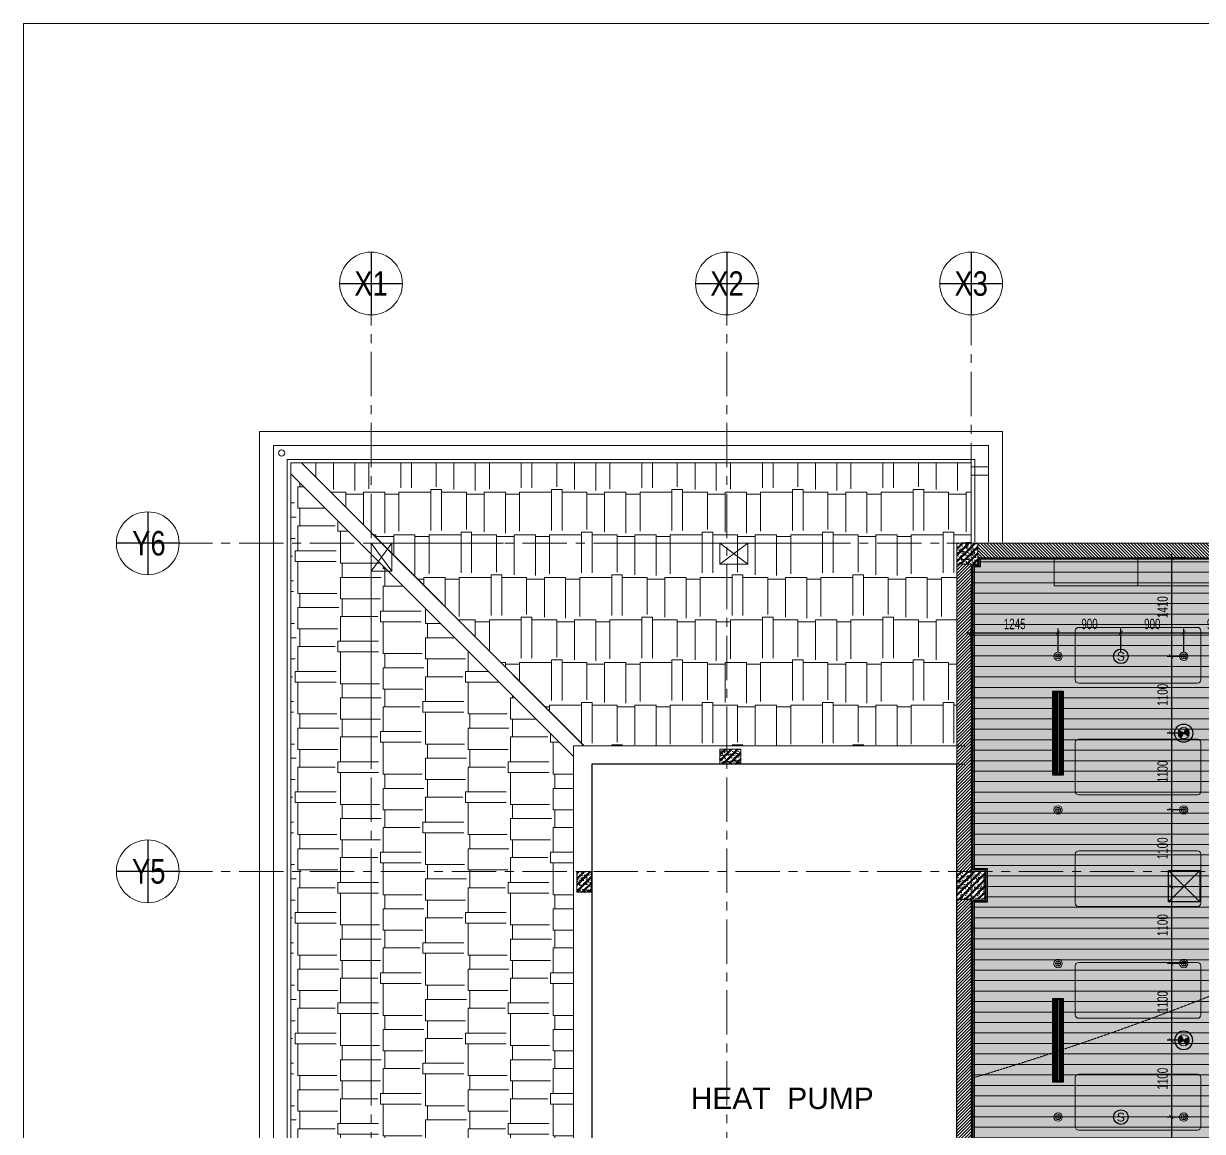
# Model space of a CAD drawing. Header units: millimetres. Extents: x -343543 to 400519, y -115663 to 104219.
# Drawn here: x -267833 to -250941, y -39025 to -23156 of the extents above; entities that cross this region are included whole.
import ezdxf
from ezdxf.enums import TextEntityAlignment as Align
from ezdxf.xclip import XClip

# ---------------------------------------------------------------- set-up
doc = ezdxf.new("R2010")
doc.units = ezdxf.units.MM
doc.header["$XCLIPFRAME"] = 0
for name, pattern in [('HIDDEN2', [0.1875, 0.125, -0.0625]), ('XREF MAT BANG TUONG XAY$0$01.Xref _MB T2-Mai$0$HIDDEN', [9.525, 6.35, -3.175]), ('XREF MAT BANG TUONG XAY$0$CENTER', [50.8, 31.75, -6.35, 6.35, -6.35])]:
    doc.linetypes.add(name, pattern=pattern)
doc.layers.get('0').update_dxf_attribs({"color": 231, "lineweight": 0})
doc.layers.get('DefPoints').update_dxf_attribs({"color": 191})
for name, color, linetype, lineweight in [('1-INNO-E-Emergency', 1, 'EME', 5), ('A-CLNG', 157, 'Continuous', 25), ('A-OPEN', 20, 'Continuous', 9), ('A-PATT', 252, 'Continuous', 9), ('A-SYMBOLS', 10, 'Continuous', 13), ('E-EX', 3, 'Continuous', 25), ('fix lighting', 2, 'Continuous', 5), ('ID-lighting loose', 2, 'Continuous', 5), ('SME-E-LTG-DIM', 55, 'Continuous', 18), ('SME-MEP-XREF-ARCH', 8, 'Continuous', 5), ('XREF MAT BANG TUONG XAY$0$00.xref_IKIGAI_Truc$0$A-SYMBOLS', 8, 'Continuous', 13), ('XREF MAT BANG TUONG XAY$0$01.Xref _MB T2-Mai$0$$0$A-FNSH', 8, 'Continuous', 9), ('XREF MAT BANG TUONG XAY$0$01.Xref _MB T2-Mai$0$$0$A-PATT', 8, 'Continuous', 9), ('XREF MAT BANG TUONG XAY$0$01.Xref _MB T2-Mai$0$A-HIDD', 8, 'XREF MAT BANG TUONG XAY$0$01.Xref _MB T2-Mai$0$HIDDEN', 9), ('XREF MAT BANG TUONG XAY$0$01.Xref _MB T2-Mai$0$A-SYMBOLS', 8, 'Continuous', 13), ('XREF MAT BANG TUONG XAY$0$01.Xref _MB T2-Mai$0$A-TEXT', 8, 'Continuous', 25), ('XREF MAT BANG TUONG XAY$0$A-FINE', 8, 'Continuous', 25), ('XREF MAT BANG TUONG XAY$0$A-GRID', 8, 'XREF MAT BANG TUONG XAY$0$CENTER', 15), ('XREF MAT BANG TUONG XAY$0$A-SYMBOLS', 8, 'Continuous', 13), ('XREF MAT BANG TUONG XAY$0$A-WALL-INT', 8, 'Continuous', 9), ('XREF MAT BANG TUONG XAY$0$xref_IKIGAI_Cot$0$A-FNSH', 8, 'Continuous', 9), ('XREF MAT BANG TUONG XAY$0$xref_IKIGAI_Cot$0$A-PATT', 8, 'Continuous', 5)]:
    doc.layers.add(name, color=color, linetype=linetype, lineweight=lineweight)
doc.layers.add('A-BaoChay', color=4, linetype='Continuous', lineweight=25, true_color=0x00ffff)
for name, color, linetype in [('A-TEXT', 255, 'Continuous'), ('AC - SAG', 160, 'Continuous'), ('XREF MAT BANG TUONG XAY$0$A-FNSH', 8, 'Continuous'), ('XREF MAT BANG TUONG XAY$0$A-FURN', 8, 'Continuous'), ('XREF MAT BANG TUONG XAY$0$A-PATT', 8, 'Continuous')]:
    doc.layers.add(name, color=color, linetype=linetype)
doc.styles.add('LHP', font='arial.ttf')
doc.styles.add('ROMANSssss', font='vntimeh.shx', dxfattribs={"width": 0.7})
doc.styles.add('SM-DIMTEXT', font='SME.shx', dxfattribs={"width": 0.7})
doc.styles.add('XREF MAT BANG TUONG XAY$0$00.xref_IKIGAI_Truc$0$VTK_Arial_3.5 mm', font='arial.ttf', dxfattribs={"width": 0.8, "height": 3.5})
doc.styles.add('XREF MAT BANG TUONG XAY$0$01.Xref _MB T2-Mai$0$$0$spa-base plan$0$P-AV-P00-10$1$Standard', font='arial.ttf')
doc.linetypes.add('EME', pattern='A,2463.214661,-165.6529,["E",ROMANSssss,S=300,R=360,X=0,Y=-153.361507],-321.423057,2528.257516', length=5478.548134)
doc.dimstyles.new('SDIM-100', dxfattribs={"dimscale": 100, "dimtxt": 2, "dimasz": 0.6, "dimexe": 0.6, "dimexo": 0.2, "dimgap": 0.5, "dimtad": 1, "dimdec": 0, "dimzin": 12, "dimtxsty": 'SM-DIMTEXT', "dimblk": 'ARCHTICK', "dimblk1": 'ARCHTICK', "dimblk2": 'ARCHTICK', "dimcen": 0.12, "dimdle": 0.6, "dimclrd": 7, "dimclre": 8, "dimadec": 0, "dimazin": 3, "dimtfac": 2, "dimtix": 1, "dimtmove": 1, "dimatfit": 3, "dimfxl": 1, "dimtzin": 0, "dimarcsym": 1})

# ---------------------------------------------------------------- blocks, each defined once
blk = doc.blocks.new('*U131')
at = {"color": 8}
blk.add_circle((0, 0), 4.5, dxfattribs=at)
at = {"layer": 'DefPoints', "color": 8}
for p, q in [((0, 4.5), (0, -4.5)), ((-4.5, 0), (4.5, 0))]:
    blk.add_line(p, q, dxfattribs=at)
at = {"color": 8, "style": 'XREF MAT BANG TUONG XAY$0$00.xref_IKIGAI_Truc$0$VTK_Arial_3.5 mm', "width": 0.8}
blk.add_attdef('X12', text='', height=3.5, dxfattribs=at).set_placement((0, 0), align=Align.MIDDLE_CENTER)
blk = doc.blocks.new('XREF MAT BANG TUONG XAY$0$xref_IKIGAI_Cot')
at = {"layer": 'XREF MAT BANG TUONG XAY$0$xref_IKIGAI_Cot$0$A-PATT'}
h = blk.add_hatch(dxfattribs=at)
h.set_pattern_fill('BT-01', color=8, scale=15, pattern_type=2)
h.set_pattern_definition([(50, (80, 80), (107.58903, -9.41282), [11.25, -123.75]), (355, (80, 80), (-20.8127, 112.82882), [9, -99]), (100.4514, (88.97, 79.22), (86.7764, 103.41593), [9.56103, -105.1713]), (46.1842, (80, 110), (160.08616, -24.82785), [16.875, -185.625]), (96.6356, (93.34, 107.93), (140.1994, 146.1177), [14.34154, -157.75695]), (351.1842, (80, 110), (140.1993, 146.1178), [13.5, -148.5]), (21, (95, 102.5), (89.53606, -60.39283), [11.25, -123.75]), (326, (95, 102.5), (36.4973, 108.7725), [9, -99]), (71.4514, (102.46, 97.47), (126.0334, 48.37957), [9.56103, -105.1713]), (37.5, (80, 80), (1.82398, 49.93408), [0, -97.8, 0, -100.5, 0, -99.375]), (7.5, (80, 80), (39.46043, 59.16176), [0, -57.3, 0, -95.55, 0, -37.875]), (327.5, (46.55, 80), (80.073365, -3.38323), [0, -37.5, 0, -117, 0, -155.25]), (317.5, (31.55, 80), (87.47793, 15.01575), [0, -48.75, 0, -77.7, 0, -110.25]), (45, (80, 80), (-45.07806, 45.07806), []), (45, (80, 98.375), (-45.07806, 45.07806), [])])
h.paths.add_polyline_path([(8395, -30600), (8695, -30600), (8695, -30900), (8395, -30900)])
h = blk.add_hatch(dxfattribs=at)
h.set_pattern_fill('BT-01', color=8, scale=15, pattern_type=2)
h.set_pattern_definition([(50, (80, -10), (107.58903, -9.41282), [11.25, -123.75]), (355, (80, -10), (-20.8127, 112.82882), [9, -99]), (100.4514, (88.97, -10.78), (86.7764, 103.41593), [9.56103, -105.1713]), (46.1842, (80, 20), (160.08616, -24.82785), [16.875, -185.625]), (96.6356, (93.34, 17.93), (140.1994, 146.1177), [14.34154, -157.75695]), (351.1842, (80, 20), (140.1993, 146.1178), [13.5, -148.5]), (21, (95, 12.5), (89.53606, -60.39283), [11.25, -123.75]), (326, (95, 12.5), (36.4973, 108.7725), [9, -99]), (71.4514, (102.46, 7.47), (126.0334, 48.37957), [9.56103, -105.1713]), (37.5, (80, -10), (1.82398, 49.93408), [0, -97.8, 0, -100.5, 0, -99.375]), (7.5, (80, -10), (39.46043, 59.16176), [0, -57.3, 0, -95.55, 0, -37.875]), (327.5, (46.55, -10), (80.073365, -3.38323), [0, -37.5, 0, -117, 0, -155.25]), (317.5, (31.55, -10), (87.47793, 15.01575), [0, -48.75, 0, -77.7, 0, -110.25]), (45, (80, -10), (-45.07806, 45.07806), []), (45, (80, 8.375), (-45.07806, 45.07806), [])])
h.paths.add_polyline_path([(4998.4, -33550), (5298.4, -33550), (5298.4, -33760), (4998.4, -33760)])
h = blk.add_hatch(dxfattribs=at)
h.set_pattern_fill('BT-01', color=8, scale=15, pattern_type=2)
h.set_pattern_definition([(50, (-10, 80), (107.58903, -9.41282), [11.25, -123.75]), (355, (-10, 80), (-20.8127, 112.82882), [9, -99]), (100.4514, (-1.03, 79.22), (86.7764, 103.41593), [9.56103, -105.17132]), (46.1842, (-10, 110), (160.08616, -24.82785), [16.875, -185.625]), (96.6356, (3.34, 107.93), (140.1994, 146.1177), [14.34154, -157.75695]), (351.1842, (-10, 110), (140.1993, 146.1178), [13.5, -148.5]), (21, (5, 102.5), (89.53606, -60.39283), [11.25, -123.75]), (326, (5, 102.5), (36.4973, 108.7725), [9, -99]), (71.4514, (12.46, 97.47), (126.0334, 48.37957), [9.56103, -105.17132]), (37.5, (-10, 80), (1.82398, 49.93408), [0, -97.8, 0, -100.5, 0, -99.375]), (7.5, (-10, 80), (39.46043, 59.16176), [0, -57.3, 0, -95.55, 0, -37.875]), (327.5, (-43.45, 80), (80.073365, -3.38323), [0, -37.5, 0, -117, 0, -155.25]), (317.5, (-58.45, 80), (87.47793, 15.01575), [0, -48.75, 0, -77.7, 0, -110.25]), (45, (-10, 80), (-45.07806, 45.07806), []), (45, (-10, 98.375), (-45.07806, 45.07806), [])])
h.paths.add_polyline_path([(2950, -35300), (3160, -35300), (3160, -35600), (2950, -35600)])
h = blk.add_hatch(dxfattribs=at)
h.set_pattern_fill('BT-01', color=8, scale=15, pattern_type=2)
h.set_pattern_definition([(50, (180, 180), (107.58903, -9.41282), [11.25, -123.75]), (355, (180, 180), (-20.8127, 112.82882), [9, -99]), (100.4514, (188.97, 179.22), (86.7764, 103.41593), [9.56103, -105.17132]), (46.1842, (180, 210), (160.08616, -24.82785), [16.875, -185.625]), (96.6356, (193.34, 207.93), (140.1994, 146.1177), [14.34154, -157.75695]), (351.1842, (180, 210), (140.1993, 146.1178), [13.5, -148.5]), (21, (195, 202.5), (89.53606, -60.39283), [11.25, -123.75]), (326, (195, 202.5), (36.4973, 108.7725), [9, -99]), (71.4514, (202.46, 197.47), (126.0334, 48.37957), [9.56103, -105.17132]), (37.5, (180, 180), (1.82398, 49.93408), [0, -97.8, 0, -100.5, 0, -99.375]), (7.5, (180, 180), (39.46043, 59.16176), [0, -57.3, 0, -95.55, 0, -37.875]), (327.5, (146.55, 180), (80.073365, -3.38323), [0, -37.5, 0, -117, 0, -155.25]), (317.5, (131.55, 180), (87.47793, 15.01575), [0, -48.75, 0, -77.7, 0, -110.25]), (45, (180, 180), (-45.07806, 45.07806), []), (45, (180, 198.375), (-45.07806, 45.07806), [])])
h.paths.add_polyline_path([(8395, -35300), (8795, -35300), (8795, -35700), (8395, -35700)])
at = {"layer": 'XREF MAT BANG TUONG XAY$0$A-GRID', "color": 8, "ltscale": 20}
for points in [[(0, -53895), (0, -27075.6)], [(5100, -53895), (5100, -27075.6)], [(8600, -54179.1), (8600, -27075.6)], [(-2907.5, -30600), (42750, -30600)], [(-2907.5, -35300), (42750, -35300)]]:
    blk.add_lwpolyline(points, dxfattribs=at)
at = {"layer": 'XREF MAT BANG TUONG XAY$0$xref_IKIGAI_Cot$0$A-FNSH', "color": 8}
for p, q in [((0, -30600), (300, -31000)), ((300, -30600), (0, -31000)), ((4998.4, -30600), (5398.4, -30900)), ((5398.4, -30600), (4998.4, -30900))]:
    blk.add_line(p, q, dxfattribs=at)
for points in [[(0, -30600), (300, -30600), (300, -31000), (0, -31000)], [(4998.4, -30600), (5398.4, -30600), (5398.4, -30900), (4998.4, -30900)], [(8395, -30600), (8695, -30600), (8695, -30900), (8395, -30900)], [(4998.4, -33550), (5298.4, -33550), (5298.4, -33760), (4998.4, -33760)], [(2950, -35300), (3160, -35300), (3160, -35600), (2950, -35600)], [(8395, -35300), (8795, -35300), (8795, -35700), (8395, -35700)]]:
    blk.add_lwpolyline(points, close=True, dxfattribs=at)
at = {"layer": 'XREF MAT BANG TUONG XAY$0$00.xref_IKIGAI_Truc$0$A-SYMBOLS', "color": 8}
ref = blk.add_blockref('*U131', (0, -26880), dxfattribs=dict(at, xscale=100, yscale=100, zscale=100))
ref.add_attrib('X12', 'X1', dxfattribs={"layer": '0', "height": 350, "style": 'XREF MAT BANG TUONG XAY$0$00.xref_IKIGAI_Truc$0$VTK_Arial_3.5 mm', "width": 0.8}).set_placement((0, -26880), align=Align.MIDDLE_CENTER)
ref = blk.add_blockref('*U131', (5100, -26880), dxfattribs=dict(at, xscale=100, yscale=100, zscale=100))
ref.add_attrib('X12', 'X2', dxfattribs={"layer": '0', "height": 350, "style": 'XREF MAT BANG TUONG XAY$0$00.xref_IKIGAI_Truc$0$VTK_Arial_3.5 mm', "width": 0.8}).set_placement((5100, -26880), align=Align.MIDDLE_CENTER)
ref = blk.add_blockref('*U131', (8600, -26880), dxfattribs=dict(at, xscale=100, yscale=100, zscale=100))
ref.add_attrib('X12', 'X3', dxfattribs={"layer": '0', "height": 350, "style": 'XREF MAT BANG TUONG XAY$0$00.xref_IKIGAI_Truc$0$VTK_Arial_3.5 mm', "width": 0.8}).set_placement((8600, -26880), align=Align.MIDDLE_CENTER)
ref = blk.add_blockref('*U131', (-3200, -30600), dxfattribs=dict(at, xscale=-100, yscale=100, zscale=100))
ref.add_attrib('X12', 'Y6', dxfattribs={"layer": '0', "height": 350, "style": 'XREF MAT BANG TUONG XAY$0$00.xref_IKIGAI_Truc$0$VTK_Arial_3.5 mm', "width": 0.8}).set_placement((-3183.2, -30600), align=Align.MIDDLE_CENTER)
ref = blk.add_blockref('*U131', (-3200, -35300), dxfattribs=dict(at, xscale=-100, yscale=100, zscale=100))
ref.add_attrib('X12', 'Y5', dxfattribs={"layer": '0', "height": 350, "style": 'XREF MAT BANG TUONG XAY$0$00.xref_IKIGAI_Truc$0$VTK_Arial_3.5 mm', "width": 0.8}).set_placement((-3185.5, -35300), align=Align.MIDDLE_CENTER)
blk = doc.blocks.new('*U252')
at = {"layer": 'XREF MAT BANG TUONG XAY$0$A-PATT'}
h = blk.add_hatch(dxfattribs=at)
h.set_pattern_fill('ANSI31', color=8, scale=10)
h.set_pattern_definition([(45, (39546.79, -11293.564), (-22.45064, 22.45064), [])])
h.paths.add_polyline_path([(-39, 48), (4061, 48), (4061, -162), (-39, -162)])
at = {"layer": 'XREF MAT BANG TUONG XAY$0$A-WALL-INT', "color": 8}
blk.add_lwpolyline([(-39, 48), (4061, 48), (4061, -162), (-39, -162)], close=True, dxfattribs=at)
blk = doc.blocks.new('*U253')
at = {"layer": 'XREF MAT BANG TUONG XAY$0$A-PATT'}
h = blk.add_hatch(dxfattribs=at)
h.set_pattern_fill('ANSI31', color=8, scale=10)
h.set_pattern_definition([(45, (39846.79, -11293.564), (-22.45064, 22.45064), [])])
h.paths.add_polyline_path([(-39, 48), (4361, 48), (4361, -162), (-39, -162)])
at = {"layer": 'XREF MAT BANG TUONG XAY$0$A-WALL-INT', "color": 8}
blk.add_lwpolyline([(-39, 48), (4361, 48), (4361, -162), (-39, -162)], close=True, dxfattribs=at)
blk = doc.blocks.new('*U262')
at = {"layer": 'XREF MAT BANG TUONG XAY$0$A-PATT'}
h = blk.add_hatch(dxfattribs=at)
h.set_pattern_fill('ANSI31', color=8, scale=10)
h.set_pattern_definition([(45, (41236.79, -11293.564), (-22.45064, 22.45064), [])])
h.paths.add_polyline_path([(-39, 48), (5751, 48), (5751, -162), (-39, -162)])
at = {"layer": 'XREF MAT BANG TUONG XAY$0$A-WALL-INT', "color": 8}
blk.add_lwpolyline([(-39, 48), (5751, 48), (5751, -162), (-39, -162)], close=True, dxfattribs=at)
blk = doc.blocks.new('XREF MAT BANG TUONG XAY$0$NNNN')
at = {"layer": 'XREF MAT BANG TUONG XAY$0$A-FURN', "color": 8, "xscale": -1}
for name, p, rotation in [('*U262', (339, 16595), 180), ('*U253', (163, 12096), 270), ('*U252', (163, 7596), 270)]:
    blk.add_blockref(name, p, dxfattribs=dict(at, rotation=rotation))
blk = doc.blocks.new('XREF MAT BANG NOI THAT')
at = {"color": 8}
for points in [[(8730, -30825), (8730, -30935), (8640, -30935), (8640, -35265), (8830, -35265), (8830, -35735), (8640, -35735), (8640, -39765), (8830, -39765), (8830, -40190)], [(8735, -30825), (8735, -30940), (8645, -30940), (8645, -35260), (8835, -35260), (8835, -35740), (8645, -35740), (8645, -39760), (8835, -39760), (8835, -40190)]]:
    blk.add_lwpolyline(points, dxfattribs=at)
for points in [[(8730, -30825), (8710, -30825), (8710, -30915), (8730, -30915)], [(10989, -30810), (9789, -30810), (9789, -31210), (10989, -31210)], [(10989, -30810), (12189, -30810), (12189, -31210), (10989, -31210)], [(8620, -30915), (8640, -30915), (8640, -35265), (8620, -35265)], [(8730, -30935), (8730, -30915), (8640, -30915), (8640, -30935)], [(8810, -35265), (8810, -35285), (8620, -35285), (8620, -35265)], [(8830, -35265), (8810, -35265), (8810, -35735), (8830, -35735)], [(8620, -39785), (8640, -39785), (8640, -35715), (8620, -35715)], [(8810, -35735), (8810, -35715), (8640, -35715), (8640, -35735)]]:
    blk.add_lwpolyline(points, close=True, dxfattribs=at)
for points in [[(11891, -31855), (11891, -32555, -0.414214), (11841, -32605), (10141, -32605, -0.414214), (10091, -32555), (10091, -31855, -0.414214), (10141, -31805), (11841, -31805, -0.414214)], [(11891, -33455), (11891, -34155, -0.414214), (11841, -34205), (10141, -34205, -0.414214), (10091, -34155), (10091, -33455, -0.414214), (10141, -33405), (11841, -33405, -0.414214)], [(11891, -35055), (11891, -35755, -0.414214), (11841, -35805), (10141, -35805, -0.414214), (10091, -35755), (10091, -35055, -0.414214), (10141, -35005), (11841, -35005, -0.414214)], [(11891, -37355), (11891, -36655, 0.414214), (11841, -36605), (10141, -36605, 0.414214), (10091, -36655), (10091, -37355, 0.414214), (10141, -37405), (11841, -37405, 0.414214)], [(11891, -38955), (11891, -38255, 0.414214), (11841, -38205), (10141, -38205, 0.414214), (10091, -38255), (10091, -38955, 0.414214), (10141, -39005), (11841, -39005, 0.414214)]]:
    blk.add_lwpolyline(points, format="xyb", close=True, dxfattribs=at)
blk = doc.blocks.new('01.Xref _MB T1')
at = {"layer": 'XREF MAT BANG TUONG XAY$0$01.Xref _MB T2-Mai$0$$0$A-PATT'}
h = blk.add_hatch(dxfattribs=at)
h.set_pattern_fill('AR-RSHKE', color=8, scale=2, angle=180)
h.set_pattern_definition([(180, (-73097.26, 1e-05), (-1295.4, -609.6), [304.8, -254, 355.6, -152.4, 457.2, -203.2]), (180, (-73402.06, -25.4), (-1295.4, -609.6), [254, -965.2, 203.2, -304.8]), (180, (-74011.66, 38.1), (-1295.4, -609.6), [152.4, -1574.8]), (270, (-73097.26, 1e-05), (431.8, -609.6), [584.2, -1854.2]), (270, (-73402.06, 1e-05), (431.8, -609.6), [571.5, -1866.9]), (270, (-73656.06, 1e-05), (431.8, -609.6), [533.4, -1905]), (270, (-74011.66, 38.1), (431.8, -609.6), [584.2, -1854.2]), (270, (-74164.06, 38.1), (431.8, -609.6), [584.2, -1854.2]), (270, (-74621.26, 1e-05), (431.8, -609.6), [558.8, -1879.6])])
h.paths.add_polyline_path([(8599.98937, -29449.99497), (-994.44721, -29450.00066), (3050.00052, -33500), (8395.00077, -33500), (8395.00009, -30599.99901), (8599.99018, -30582.99993)])
h = blk.add_hatch(dxfattribs=at)
h.set_pattern_fill('AR-RSHKE', color=8, scale=2, angle=270)
h.set_pattern_definition([(270, (-73097.26, 1e-05), (609.6, -1295.4), [304.8, -254, 355.6, -152.4, 457.2, -203.2]), (270, (-73071.86, -304.8), (609.6, -1295.4), [254, -965.2, 203.2, -304.8]), (270, (-73135.36, -914.4), (609.6, -1295.4), [152.4, -1574.8]), (0, (-73097.26, 1e-05), (609.6, 431.8), [584.2, -1854.2]), (0, (-73097.26, -304.8), (609.6, 431.8), [571.5, -1866.9]), (0, (-73097.26, -558.8), (609.6, 431.8), [533.4, -1905]), (0, (-73135.36, -914.4), (609.6, 431.8), [584.2, -1854.2]), (0, (-73135.36, -1066.8), (609.6, 431.8), [584.2, -1854.2]), (0, (-73097.26, -1524), (609.6, 431.8), [558.8, -1879.6])])
h.paths.add_polyline_path([(2899.98902, -33655.55967), (-1150.01064, -29605.56421), (-1150.01064, -47994.42952), (2899.98902, -43944.43406)])
at = {"color": 8}
blk.add_lwpolyline([(-4979.15314, -63156.18578), (44420.84686, -63156.18578), (44420.84686, -23156.18578), (-4979.15314, -23156.18578)], close=True, dxfattribs=at)
at = {"layer": 'XREF MAT BANG TUONG XAY$0$01.Xref _MB T2-Mai$0$$0$A-FNSH', "color": 8}
for p, q in [((3055.55254, -33499.9962), (-994.44721, -29450.00066)), ((2899.98902, -33655.55967), (-1150.01064, -29605.56421))]:
    blk.add_line(p, q, dxfattribs=at)
for points in [[(9049.99018, -30582.99962), (9049.98906, -28999.99471), (-1600.01064, -29000.00101), (-1600.01063, -48599.99995), (8295.01033, -48599.99992)], [(8849.99018, -30582.99976), (8849.9892, -29199.99483), (-1400.01064, -29200.00089), (-1400.01063, -48399.99995), (8395.00839, -48399.99992)], [(8649.99018, -30582.9999), (8649.98934, -29399.99495), (-1200.01064, -29400.00077), (-1200.01063, -48199.99995), (8395.00794, -48199.99992)], [(8599.99018, -30582.99993), (8599.98937, -29449.99497), (-1150.01064, -29450.00074), (-1150.01063, -48149.99995), (8295.01075, -48149.99308)], [(8395.01585, -44099.99766), (2899.99687, -44099.99753), (2899.98902, -33499.9962), (8509.98829, -33499.9962)], [(8395.01585, -43834.99766), (3164.99687, -43834.99753), (3164.98902, -33764.9962), (8509.98829, -33764.9962)]]:
    blk.add_lwpolyline(points, dxfattribs=at)
for points in [[(8599.98937, -29449.99497), (-994.44721, -29450.00066), (3050.00052, -33500), (8395.00077, -33500), (8395.00009, -30599.99901), (8599.99018, -30582.99993)], [(2899.98902, -33655.55967), (-1150.01064, -29605.56421), (-1150.01064, -47994.42952), (2899.98902, -43944.43406)]]:
    blk.add_lwpolyline(points, close=True, dxfattribs=at)
at = {"layer": 'XREF MAT BANG TUONG XAY$0$01.Xref _MB T2-Mai$0$A-HIDD', "color": 8, "ltscale": 500}
blk.add_lwpolyline([(0.00011, -47000.00005), (39999.99073, -47000.00005), (39999.99073, -30600.00246), (0.00011, -30600.00246)], close=True, dxfattribs=at)
at = {"layer": 'XREF MAT BANG TUONG XAY$0$01.Xref _MB T2-Mai$0$A-SYMBOLS', "color": 8}
blk.add_circle((-1280.01064, -29307.25031), 45, dxfattribs=at)
at = {"layer": 'XREF MAT BANG TUONG XAY$0$A-FINE', "color": 8}
blk.add_lwpolyline([(3164.99687, -43834.99753), (8395.00077, -43834.99753), (8395.00077, -33764.9962), (3164.99687, -33764.9962)], close=True, dxfattribs=at)
at = {"layer": 'XREF MAT BANG TUONG XAY$0$A-FNSH', "color": 8}
blk.add_lwpolyline([(8395.00914, -41745.00014), (8620.00915, -41745.00039), (8620.00915, -40315.00001), (8809.99074, -40315.00001), (8809.99074, -39785.00001), (8620.00076, -39785.00004), (8620.00004, -35715.00001), (8809.99073, -35715.00001), (8809.99073, -35285.00001), (8620.0008, -35285.00001), (8620.01163, -30914.99949), (8709.98849, -30914.99918), (8709.99799, -30824.99967), (14498.31369, -30824.99964), (14498.30396, -30504.99947)], dxfattribs=at)
at = {"layer": 'XREF MAT BANG TUONG XAY$0$A-SYMBOLS', "color": 8}
blk.add_lwpolyline([(8599.99073, -29503.16753), (8849.9895, -29503.16753), (8849.9895, -29625.82496), (8599.99073, -29625.82496)], close=True, dxfattribs=at)
at = {"color": 8}
ref = blk.add_blockref('XREF MAT BANG TUONG XAY$0$xref_IKIGAI_Cot', (-0.00927, -0.00001), dxfattribs=at)
XClip(ref).set_block_clipping_path([(-5181.1494167775, -58156.1251844964), (44638.3275875031, -24933.2650512661)])
at = {"layer": 'XREF MAT BANG TUONG XAY$0$A-FURN', "color": 8}
blk.add_blockref('XREF MAT BANG TUONG XAY$0$NNNN', (8395.00793, -47357.72853), dxfattribs=at)
at = {"layer": 'XREF MAT BANG TUONG XAY$0$01.Xref _MB T2-Mai$0$A-TEXT', "color": 8, "style": 'XREF MAT BANG TUONG XAY$0$01.Xref _MB T2-Mai$0$$0$spa-base plan$0$P-AV-P00-10$1$Standard'}
blk.add_text('HEAT  PUMP', height=307.2, dxfattribs=at).set_placement((4580.86781, -38703.87496))
at = {"layer": 'A-PATT', "color": 8}
blk.add_blockref('XREF MAT BANG NOI THAT', (0, 0), dxfattribs=at)
blk = doc.blocks.new('Spotlight SKU LS1 3W')
at = {"color": 0, "linetype": 'ByBlock'}
for p, q in [((36, 0), (-36, 0)), ((0, 36), (0, -36))]:
    blk.add_line(p, q, dxfattribs=at)
for radius, start, end in [(60, 90, 270), (36, 90, 270), (60, 270, 90), (36, 270, 90)]:
    blk.add_arc((0, 0), radius, start, end, dxfattribs=at)
blk = doc.blocks.new('dau bao khoi')
blk.add_circle((0, 0), 104)
at = {"layer": 'A-TEXT', "ltscale": 5, "style": 'LHP'}
blk.add_text('S', height=125, dxfattribs=at).set_placement((0, 0), align=Align.MIDDLE_CENTER)
blk = doc.blocks.new('TanTang2Ikigai')
at = {"layer": 'A-PATT'}
h = blk.add_hatch(dxfattribs=at)
h.set_pattern_fill('_USER', color=256, scale=150, pattern_type=0)
h.set_pattern_definition([(0, (8810, 9785), (0, 150), [])])
h.paths.add_polyline_path([(19880, 19175), (16410, 19175), (16410, 19085), (16080, 19085), (16080, 19175), (8710, 19175), (8710, 19085), (8620, 19085), (8620, 14715), (8810, 14715), (8810, 14285), (8620, 14285), (8620, 10215), (8810, 10215), (8810, 9785), (9895, 9785), (9895, -3), (16080, -3), (16080, 415), (16510, 415), (16510, 0), (20000, 0), (20180, 9220), (20180, 9785), (19880, 9785)])
h.paths.add_polyline_path([(16080, 10215), (16510, 10215), (16510, 9685), (16080, 9685)], flags=16)
h.paths.add_polyline_path([(31380, 14285), (31190, 14285), (31190, 14715), (31380, 14715), (31380, 19085), (31290, 19085), (31290, 19175), (23920, 19175), (23920, 19085), (23590, 19085), (23590, 19175), (20120, 19175), (20120, 9785), (20180, 9785), (20180, 9220), (20000, 0), (23490, 0), (23490, 415), (23920, 415), (23920, 0), (30105, 0), (30105, 9785), (31190, 9785), (31190, 10215), (31380, 10215)])
h.paths.add_polyline_path([(23920, 10215), (23920, 9685), (23490, 9685), (23490, 10215)], flags=16)
h = blk.add_hatch(dxfattribs=at)
h.set_pattern_fill('AR-SAND', color=256, scale=5, angle=45)
h.set_pattern_definition([(82.5, (0.009, 50000), (-178.6907, 167.37674), [0, -193.04, 0, -215.9, 0, -206.375]), (52.5, (0.009, 50000), (-94.5055, 412.3664), [0, -104.14, 0, -173.99, 0, -66.675]), (12.5, (-110.45, 49889.54), (279.1499, 280.16616), [0, -63.5, 0, -228.6, 0, -298.45]), (2.5, (-110.45, 49889.54), (191.1406, 348.7754), [0, -31.75, 0, -149.86, 0, -171.45])])
h.paths.add_polyline_path([(9895, 9785), (9895, 0), (16080, 0), (16080, 415), (16510, 415), (16510, 0), (20000, 0), (20000, 9785), (19880, 9785), (19880, 19175), (16410, 19175), (16410, 19085), (16080, 19085), (16080, 19175), (8710, 19175), (8710, 19085), (8620, 19085), (8620, 14715), (8810, 14715), (8810, 14285), (8620, 14285), (8620, 10215), (8810, 10215), (8810, 9785)])
h.paths.add_polyline_path([(30105, 9785), (30105, 0), (23920, 0), (23920, 415), (23490, 415), (23490, 0), (20000, 0), (20000, 9220), (20000, 9785), (20120, 9785), (20120, 19175), (23590, 19175), (23590, 19085), (23920, 19085), (23920, 19175), (31290, 19175), (31290, 19085), (31380, 19085), (31380, 14715), (31190, 14715), (31190, 14285), (31380, 14285), (31380, 10215), (31190, 10215), (31190, 9785)])
h.paths.add_polyline_path([(16510, 10215), (16080, 10215), (16080, 9685), (16510, 9685)], flags=16)
h.paths.add_polyline_path([(23490, 10215), (23920, 10215), (23920, 9685), (23490, 9685)], flags=16)
at = {"layer": 'SME-MEP-XREF-ARCH'}
blk.add_lwpolyline([(16080, 19175), (8710, 19175), (8710, 19085), (8620, 19085), (8620, 14715), (8810, 14715), (8810, 14285), (8620, 14285), (8620, 10215), (8810, 10215), (8810, 9785), (9895, 9785)], dxfattribs=at)
at = {"layer": 'A-BaoChay', "color": 1}
for p in [(10745, 17780), (10745, 11180)]:
    blk.add_blockref('dau bao khoi', p, dxfattribs=at)
at = {"layer": 'fix lighting', "xscale": -1}
for p in [(9845, 17780), (9845, 17780), (11645, 17780), (11645, 17780), (9845, 15580), (9845, 15580), (11645, 15580), (11645, 15580), (9845, 13380), (9845, 13380), (11645, 13380), (11645, 13380), (9845, 11180), (9845, 11180), (11645, 11180), (11645, 11180)]:
    blk.add_blockref('Spotlight SKU LS1 3W', p, dxfattribs=at)
blk = doc.blocks.new('Den downligh su co')
at = {"layer": '1-INNO-E-Emergency'}
h = blk.add_hatch(color=1, dxfattribs=at)
h.dxf.hatch_style = 1
h.paths.add_polyline_path([(-51, 51), (0, 0), (51, 51, 0.414214)])
h.paths.add_polyline_path([(0, 0), (-51, -51, 0.414214), (51, -51)])
at = {"layer": '1-INNO-E-Emergency', "color": 1}
for points in [[(-51, 51), (51, -51)], [(-51, -51), (51, 51)]]:
    blk.add_lwpolyline(points, dxfattribs=at)
blk.add_circle((0, 0), 72.5, dxfattribs=at)
at = {"layer": 'DefPoints', "ltscale": 5}
blk.add_circle((0, 0), 117, dxfattribs=at)
blk = doc.blocks.new('Exit su co T2')
at = {"layer": '1-INNO-E-Emergency'}
for p, xscale, yscale, zscale, rotation in [((11645, 16680), 1.112275862068965, 1.112275862068965, 1.112275862068965, 284.2273817828765), ((11645, 12280), -1.112275862068966, 1.112275862068966, 1.112275862068966, 255.7726182171235)]:
    blk.add_blockref('Den downligh su co', p, dxfattribs=dict(at, xscale=xscale, yscale=yscale, zscale=zscale, rotation=rotation))
blk = doc.blocks.new('A$C9c5a61fb')
blk.add_wipeout([(75, 600), (-75, 600), (-75, -600), (75, -600)]).dxf.layer = 'DefPoints'
at = {"linetype": 'Continuous'}
h = blk.add_hatch(dxfattribs=at)
h.set_pattern_fill('_USER', color=8, scale=20, angle=90, style=0, pattern_type=0)
h.set_pattern_definition([(90, (-62114.142, -4511.657), (-20, 1e-15), [])])
h.paths.add_polyline_path([(60, 585), (60, -585), (-60, -585), (-60, 585)])
at = {"color": 8, "linetype": 'Continuous'}
blk.add_lwpolyline([(75, 600), (75, -600), (-75, -600), (-75, 600)], close=True, dxfattribs=at)
at = {"linetype": 'Continuous'}
blk.add_lwpolyline([(60, 585), (60, -585), (-60, -585), (-60, 585)], close=True, dxfattribs=at)
blk = doc.blocks.new('A$C45b79527')
at = {"layer": 'A-OPEN', "color": 8, "linetype": 'HIDDEN2', "ltscale": 30}
blk.add_lwpolyline([(11395, 3566, -0.069914), (679, 8469), (-679, 8469, -0.069914), (-11395, 3566)], format="xyb", dxfattribs=at)
blk = doc.blocks.new('_ArchTick')
at = {"color": 0, "linetype": 'ByBlock', "const_width": 0.15}
blk.add_lwpolyline([(-0.5, -0.5), (0.5, 0.5)], dxfattribs=at)
blk = doc.blocks.new('*D1426')
at = {"layer": 'DefPoints', "color": 0, "transparency": 16777216}
for p in [(-253009, -31882), (-254254, -32177), (-253009, -32177)]:
    blk.add_point(p, dxfattribs=at)
at = {"layer": 'SME-E-LTG-DIM', "color": 7, "lineweight": -2, "transparency": 16777216}
blk.add_line((-254314, -31882), (-252949, -31882), dxfattribs=at)
at = {"layer": 'SME-E-LTG-DIM', "color": 8, "lineweight": -2, "transparency": 16777216}
for p, q in [((-254254, -32157), (-254254, -31822)), ((-253009, -32157), (-253009, -31822))]:
    blk.add_line(p, q, dxfattribs=at)
at = {"layer": 'SME-E-LTG-DIM', "color": 7, "lineweight": -2, "transparency": 16777216, "xscale": 60, "yscale": 60, "zscale": 60, "rotation": 180}
blk.add_blockref('_ArchTick', (-254254, -31882), dxfattribs=at)
at = {"layer": 'SME-E-LTG-DIM', "color": 7, "lineweight": -2, "transparency": 16777216, "xscale": 60, "yscale": 60, "zscale": 60}
blk.add_blockref('_ArchTick', (-253009, -31882), dxfattribs=at)
at = {"layer": 'SME-E-LTG-DIM', "color": 0, "transparency": 16777216, "insert": (-253631, -31757), "char_height": 150, "attachment_point": 5, "style": 'SM-DIMTEXT'}
blk.add_mtext('1245', dxfattribs=at)
blk = doc.blocks.new('*D1427')
at = {"layer": 'DefPoints', "color": 0, "transparency": 16777216}
for p in [(-252109, -31882), (-253009, -32177), (-252109, -32177)]:
    blk.add_point(p, dxfattribs=at)
at = {"layer": 'SME-E-LTG-DIM', "color": 7, "lineweight": -2, "transparency": 16777216}
blk.add_line((-253069, -31882), (-252049, -31882), dxfattribs=at)
at = {"layer": 'SME-E-LTG-DIM', "color": 8, "lineweight": -2, "transparency": 16777216}
for p, q in [((-253009, -32157), (-253009, -31822)), ((-252109, -32157), (-252109, -31822))]:
    blk.add_line(p, q, dxfattribs=at)
at = {"layer": 'SME-E-LTG-DIM', "color": 7, "lineweight": -2, "transparency": 16777216, "xscale": 60, "yscale": 60, "zscale": 60, "rotation": 180}
blk.add_blockref('_ArchTick', (-253009, -31882), dxfattribs=at)
at = {"layer": 'SME-E-LTG-DIM', "color": 7, "lineweight": -2, "transparency": 16777216, "xscale": 60, "yscale": 60, "zscale": 60}
blk.add_blockref('_ArchTick', (-252109, -31882), dxfattribs=at)
at = {"layer": 'SME-E-LTG-DIM', "color": 0, "transparency": 16777216, "insert": (-252559, -31757), "char_height": 150, "attachment_point": 5, "style": 'SM-DIMTEXT'}
blk.add_mtext('900', dxfattribs=at)
blk = doc.blocks.new('*D1428')
at = {"layer": 'DefPoints', "color": 0, "transparency": 16777216}
for p in [(-251209, -31882), (-252109, -32177), (-251209, -32177)]:
    blk.add_point(p, dxfattribs=at)
at = {"layer": 'SME-E-LTG-DIM', "color": 7, "lineweight": -2, "transparency": 16777216}
blk.add_line((-252169, -31882), (-251149, -31882), dxfattribs=at)
at = {"layer": 'SME-E-LTG-DIM', "color": 8, "lineweight": -2, "transparency": 16777216}
for p, q in [((-252109, -32157), (-252109, -31822)), ((-251209, -32157), (-251209, -31822))]:
    blk.add_line(p, q, dxfattribs=at)
at = {"layer": 'SME-E-LTG-DIM', "color": 7, "lineweight": -2, "transparency": 16777216, "xscale": 60, "yscale": 60, "zscale": 60, "rotation": 180}
blk.add_blockref('_ArchTick', (-252109, -31882), dxfattribs=at)
at = {"layer": 'SME-E-LTG-DIM', "color": 7, "lineweight": -2, "transparency": 16777216, "xscale": 60, "yscale": 60, "zscale": 60}
blk.add_blockref('_ArchTick', (-251209, -31882), dxfattribs=at)
at = {"layer": 'SME-E-LTG-DIM', "color": 0, "transparency": 16777216, "insert": (-251659, -31757), "char_height": 150, "attachment_point": 5, "style": 'SM-DIMTEXT'}
blk.add_mtext('900', dxfattribs=at)
blk = doc.blocks.new('*D1429')
at = {"layer": 'DefPoints', "color": 0, "transparency": 16777216}
for p in [(-250309, -31882), (-251209, -32177), (-250309, -32177)]:
    blk.add_point(p, dxfattribs=at)
at = {"layer": 'SME-E-LTG-DIM', "color": 7, "lineweight": -2, "transparency": 16777216}
blk.add_line((-251269, -31882), (-250249, -31882), dxfattribs=at)
at = {"layer": 'SME-E-LTG-DIM', "color": 8, "lineweight": -2, "transparency": 16777216}
for p, q in [((-251209, -32157), (-251209, -31822)), ((-250309, -32157), (-250309, -31822))]:
    blk.add_line(p, q, dxfattribs=at)
at = {"layer": 'SME-E-LTG-DIM', "color": 7, "lineweight": -2, "transparency": 16777216, "xscale": 60, "yscale": 60, "zscale": 60, "rotation": 180}
blk.add_blockref('_ArchTick', (-251209, -31882), dxfattribs=at)
at = {"layer": 'SME-E-LTG-DIM', "color": 7, "lineweight": -2, "transparency": 16777216, "xscale": 60, "yscale": 60, "zscale": 60}
blk.add_blockref('_ArchTick', (-250309, -31882), dxfattribs=at)
at = {"layer": 'SME-E-LTG-DIM', "color": 0, "transparency": 16777216, "insert": (-250759, -31757), "char_height": 150, "attachment_point": 5, "style": 'SM-DIMTEXT'}
blk.add_mtext('900', dxfattribs=at)
blk = doc.blocks.new('*D1449')
at = {"layer": 'DefPoints', "color": 0, "transparency": 16777216}
for p in [(-251169, -30810), (-251386, -32220), (-251209, -32220)]:
    blk.add_point(p, dxfattribs=at)
at = {"layer": 'SME-E-LTG-DIM', "color": 8, "lineweight": -2, "transparency": 16777216}
for p, q in [((-251189, -30810), (-251446, -30810)), ((-251229, -32220), (-251446, -32220))]:
    blk.add_line(p, q, dxfattribs=at)
at = {"layer": 'SME-E-LTG-DIM', "color": 7, "lineweight": -2, "transparency": 16777216}
blk.add_line((-251386, -30750), (-251386, -32280), dxfattribs=at)
at = {"layer": 'SME-E-LTG-DIM', "color": 7, "lineweight": -2, "transparency": 16777216, "xscale": 60, "yscale": 60, "zscale": 60}
for p, rotation in [((-251386, -30810), 90), ((-251386, -32220), 270)]:
    blk.add_blockref('_ArchTick', p, dxfattribs=dict(at, rotation=rotation))
at = {"layer": 'SME-E-LTG-DIM', "color": 0, "transparency": 16777216, "insert": (-251511, -31515), "char_height": 150, "attachment_point": 5, "rotation": 90, "style": 'SM-DIMTEXT'}
blk.add_mtext('1410', dxfattribs=at)
blk = doc.blocks.new('*D1450')
at = {"layer": 'DefPoints', "color": 0, "transparency": 16777216}
for p in [(-251209, -32220), (-251386, -33320), (-251209, -33320)]:
    blk.add_point(p, dxfattribs=at)
at = {"layer": 'SME-E-LTG-DIM', "color": 8, "lineweight": -2, "transparency": 16777216}
for p, q in [((-251229, -32220), (-251446, -32220)), ((-251229, -33320), (-251446, -33320))]:
    blk.add_line(p, q, dxfattribs=at)
at = {"layer": 'SME-E-LTG-DIM', "color": 7, "lineweight": -2, "transparency": 16777216}
blk.add_line((-251386, -32160), (-251386, -33380), dxfattribs=at)
at = {"layer": 'SME-E-LTG-DIM', "color": 7, "lineweight": -2, "transparency": 16777216, "xscale": 60, "yscale": 60, "zscale": 60}
for p, rotation in [((-251386, -32220), 90), ((-251386, -33320), 270)]:
    blk.add_blockref('_ArchTick', p, dxfattribs=dict(at, rotation=rotation))
at = {"layer": 'SME-E-LTG-DIM', "color": 0, "transparency": 16777216, "insert": (-251511, -32770), "char_height": 150, "attachment_point": 5, "rotation": 90, "style": 'SM-DIMTEXT'}
blk.add_mtext('1100', dxfattribs=at)
blk = doc.blocks.new('*D1451')
at = {"layer": 'DefPoints', "color": 0, "transparency": 16777216}
for p in [(-251209, -33320), (-251386, -34420), (-251209, -34420)]:
    blk.add_point(p, dxfattribs=at)
at = {"layer": 'SME-E-LTG-DIM', "color": 7, "lineweight": -2, "transparency": 16777216}
blk.add_line((-251386, -33260), (-251386, -34480), dxfattribs=at)
at = {"layer": 'SME-E-LTG-DIM', "color": 8, "lineweight": -2, "transparency": 16777216}
for p, q in [((-251229, -33320), (-251446, -33320)), ((-251229, -34420), (-251446, -34420))]:
    blk.add_line(p, q, dxfattribs=at)
at = {"layer": 'SME-E-LTG-DIM', "color": 7, "lineweight": -2, "transparency": 16777216, "xscale": 60, "yscale": 60, "zscale": 60}
for p, rotation in [((-251386, -33320), 90), ((-251386, -34420), 270)]:
    blk.add_blockref('_ArchTick', p, dxfattribs=dict(at, rotation=rotation))
at = {"layer": 'SME-E-LTG-DIM', "color": 0, "transparency": 16777216, "insert": (-251511, -33870), "char_height": 150, "attachment_point": 5, "rotation": 90, "style": 'SM-DIMTEXT'}
blk.add_mtext('1100', dxfattribs=at)
blk = doc.blocks.new('*D1452')
at = {"layer": 'DefPoints', "color": 0, "transparency": 16777216}
for p in [(-251173, -34420), (-251386, -35520), (-251173, -35520)]:
    blk.add_point(p, dxfattribs=at)
at = {"layer": 'SME-E-LTG-DIM', "color": 8, "lineweight": -2, "transparency": 16777216}
for p, q in [((-251193, -34420), (-251446, -34420)), ((-251193, -35520), (-251446, -35520))]:
    blk.add_line(p, q, dxfattribs=at)
at = {"layer": 'SME-E-LTG-DIM', "color": 7, "lineweight": -2, "transparency": 16777216}
blk.add_line((-251386, -34360), (-251386, -35580), dxfattribs=at)
at = {"layer": 'SME-E-LTG-DIM', "color": 7, "lineweight": -2, "transparency": 16777216, "xscale": 60, "yscale": 60, "zscale": 60}
for p, rotation in [((-251386, -34420), 90), ((-251386, -35520), 270)]:
    blk.add_blockref('_ArchTick', p, dxfattribs=dict(at, rotation=rotation))
at = {"layer": 'SME-E-LTG-DIM', "color": 0, "transparency": 16777216, "insert": (-251511, -34970), "char_height": 150, "attachment_point": 5, "rotation": 90, "style": 'SM-DIMTEXT'}
blk.add_mtext('1100', dxfattribs=at)
blk = doc.blocks.new('*D1453')
at = {"layer": 'DefPoints', "color": 0, "transparency": 16777216}
for p in [(-251173, -35520), (-251386, -36620), (-251173, -36620)]:
    blk.add_point(p, dxfattribs=at)
at = {"layer": 'SME-E-LTG-DIM', "color": 7, "lineweight": -2, "transparency": 16777216}
blk.add_line((-251386, -35460), (-251386, -36680), dxfattribs=at)
at = {"layer": 'SME-E-LTG-DIM', "color": 8, "lineweight": -2, "transparency": 16777216}
for p, q in [((-251193, -35520), (-251446, -35520)), ((-251193, -36620), (-251446, -36620))]:
    blk.add_line(p, q, dxfattribs=at)
at = {"layer": 'SME-E-LTG-DIM', "color": 7, "lineweight": -2, "transparency": 16777216, "xscale": 60, "yscale": 60, "zscale": 60}
for p, rotation in [((-251386, -35520), 90), ((-251386, -36620), 270)]:
    blk.add_blockref('_ArchTick', p, dxfattribs=dict(at, rotation=rotation))
at = {"layer": 'SME-E-LTG-DIM', "color": 0, "transparency": 16777216, "insert": (-251511, -36070), "char_height": 150, "attachment_point": 5, "rotation": 90, "style": 'SM-DIMTEXT'}
blk.add_mtext('1100', dxfattribs=at)
blk = doc.blocks.new('*D1454')
at = {"layer": 'DefPoints', "color": 0, "transparency": 16777216}
for p in [(-251209, -36620), (-251386, -37720), (-251209, -37720)]:
    blk.add_point(p, dxfattribs=at)
at = {"layer": 'SME-E-LTG-DIM', "color": 8, "lineweight": -2, "transparency": 16777216}
for p, q in [((-251229, -36620), (-251446, -36620)), ((-251229, -37720), (-251446, -37720))]:
    blk.add_line(p, q, dxfattribs=at)
at = {"layer": 'SME-E-LTG-DIM', "color": 7, "lineweight": -2, "transparency": 16777216}
blk.add_line((-251386, -36560), (-251386, -37780), dxfattribs=at)
at = {"layer": 'SME-E-LTG-DIM', "color": 7, "lineweight": -2, "transparency": 16777216, "xscale": 60, "yscale": 60, "zscale": 60}
for p, rotation in [((-251386, -36620), 90), ((-251386, -37720), 270)]:
    blk.add_blockref('_ArchTick', p, dxfattribs=dict(at, rotation=rotation))
at = {"layer": 'SME-E-LTG-DIM', "color": 0, "transparency": 16777216, "insert": (-251511, -37170), "char_height": 150, "attachment_point": 5, "rotation": 90, "style": 'SM-DIMTEXT'}
blk.add_mtext('1100', dxfattribs=at)
blk = doc.blocks.new('*D1455')
at = {"layer": 'DefPoints', "color": 0, "transparency": 16777216}
for p in [(-251209, -37720), (-251386, -38820), (-251209, -38820)]:
    blk.add_point(p, dxfattribs=at)
at = {"layer": 'SME-E-LTG-DIM', "color": 7, "lineweight": -2, "transparency": 16777216}
blk.add_line((-251386, -37660), (-251386, -38880), dxfattribs=at)
at = {"layer": 'SME-E-LTG-DIM', "color": 8, "lineweight": -2, "transparency": 16777216}
for p, q in [((-251229, -37720), (-251446, -37720)), ((-251229, -38820), (-251446, -38820))]:
    blk.add_line(p, q, dxfattribs=at)
at = {"layer": 'SME-E-LTG-DIM', "color": 7, "lineweight": -2, "transparency": 16777216, "xscale": 60, "yscale": 60, "zscale": 60}
for p, rotation in [((-251386, -37720), 90), ((-251386, -38820), 270)]:
    blk.add_blockref('_ArchTick', p, dxfattribs=dict(at, rotation=rotation))
at = {"layer": 'SME-E-LTG-DIM', "color": 0, "transparency": 16777216, "insert": (-251511, -38270), "char_height": 150, "attachment_point": 5, "rotation": 90, "style": 'SM-DIMTEXT'}
blk.add_mtext('1100', dxfattribs=at)
blk = doc.blocks.new('*D1456')
at = {"layer": 'DefPoints', "color": 0, "transparency": 16777216}
for p in [(-251209, -38820), (-251386, -40200), (-251019, -40200)]:
    blk.add_point(p, dxfattribs=at)
at = {"layer": 'SME-E-LTG-DIM', "color": 8, "lineweight": -2, "transparency": 16777216}
for p, q in [((-251229, -38820), (-251446, -38820)), ((-251039, -40200), (-251446, -40200))]:
    blk.add_line(p, q, dxfattribs=at)
at = {"layer": 'SME-E-LTG-DIM', "color": 7, "lineweight": -2, "transparency": 16777216}
blk.add_line((-251386, -38760), (-251386, -40260), dxfattribs=at)
at = {"layer": 'SME-E-LTG-DIM', "color": 7, "lineweight": -2, "transparency": 16777216, "xscale": 60, "yscale": 60, "zscale": 60}
for p, rotation in [((-251386, -38820), 90), ((-251386, -40200), 270)]:
    blk.add_blockref('_ArchTick', p, dxfattribs=dict(at, rotation=rotation))
at = {"layer": 'SME-E-LTG-DIM', "color": 0, "transparency": 16777216, "insert": (-251511, -39510), "char_height": 150, "attachment_point": 5, "rotation": 90, "style": 'SM-DIMTEXT'}
blk.add_mtext('1380', dxfattribs=at)
blk = doc.blocks.new('A$C27823762')
at = {"color": 10}
blk.add_lwpolyline([(-225, -225), (225, -225), (225, 225), (-225, 225)], close=True, dxfattribs=at)
blk.add_lwpolyline([(-225, 225), (225, -225), (225, 225), (-225, -225)], dxfattribs=at)

msp = doc.modelspace()

# ---------------------------------------------------------------- block references
at = {"layer": 'A-SYMBOLS'}
msp.add_blockref('01.Xref _MB T1', (-262854, 0), dxfattribs=at)

# ---------------------------------------------------------------- next in the draw order: block references
at = {"layer": 'A-CLNG', "xscale": -1}
msp.add_blockref('A$C27823762', (-251202.2, -35513), dxfattribs=at)
at = {"layer": 'E-EX'}
msp.add_blockref('Exit su co T2', (-262854, -50000), dxfattribs=at)
at = {"layer": 'SME-MEP-XREF-ARCH'}
msp.add_blockref('TanTang2Ikigai', (-262854, -50000), dxfattribs=at)

# ---------------------------------------------------------------- next in the draw order: dimensions: what is measured, and where the dimension line sits
at = {"layer": 'SME-E-LTG-DIM'}
for base, p1, p2, picture, middle in [((-251386, -32220), (-251168.7, -30810), (-251209, -32220), '*D1449', (-251511, -31515)), ((-251386, -33320), (-251209, -32220), (-251209, -33320), '*D1450', (-251511, -32770)), ((-251386, -34420), (-251209, -33320), (-251209, -34420), '*D1451', (-251511, -33870)), ((-251386, -35520), (-251172.5, -34420), (-251172.5, -35520), '*D1452', (-251511, -34970)), ((-251386, -36620), (-251172.5, -35520), (-251172.5, -36620), '*D1453', (-251511, -36070)), ((-251386, -37720), (-251209, -36620), (-251209, -37720), '*D1454', (-251511, -37170)), ((-251386, -38820), (-251209, -37720), (-251209, -38820), '*D1455', (-251511, -38270)), ((-251386, -40200), (-251209, -38820), (-251019, -40200), '*D1456', (-251511, -39510))]:
    dim = msp.add_linear_dim(base=base, p1=p1, p2=p2, angle=90, dimstyle='SDIM-100', override={"dimtxt": 1.5}, dxfattribs=at)
    dim.commit()
    dim.dimension.update_dxf_attribs({"geometry": picture, "text_midpoint": middle})
for base, p1, p2, picture, middle in [((-253008.8, -31882.4), (-254254, -32176.7), (-253008.8, -32176.7), '*D1426', (-253631.4, -31757.4)), ((-252109, -31882.4), (-253008.8, -32176.7), (-252109, -32176.7), '*D1427', (-252558.9, -31757.4)), ((-251209, -31882.4), (-252109, -32176.7), (-251209, -32176.7), '*D1428', (-251659, -31757.4)), ((-250309, -31882.4), (-251209, -32176.7), (-250309, -32176.7), '*D1429', (-250759, -31757.4))]:
    dim = msp.add_linear_dim(base=base, p1=p1, p2=p2, dimstyle='SDIM-100', override={"dimtxt": 1.5}, dxfattribs=at)
    dim.commit()
    dim.dimension.update_dxf_attribs({"geometry": picture, "text_midpoint": middle})

# ---------------------------------------------------------------- next in the draw order: block references
at = {"layer": 'AC - SAG', "rotation": 180}
for p in [(-253009, -33320), (-253009, -37720)]:
    msp.add_blockref('A$C9c5a61fb', p, dxfattribs=at)

# ---------------------------------------------------------------- next in the draw order: block references
at = {"layer": 'ID-lighting loose'}
msp.add_blockref('A$C45b79527', (-242854, -41830.5), dxfattribs=at)

doc.saveas('drawing.dxf')
